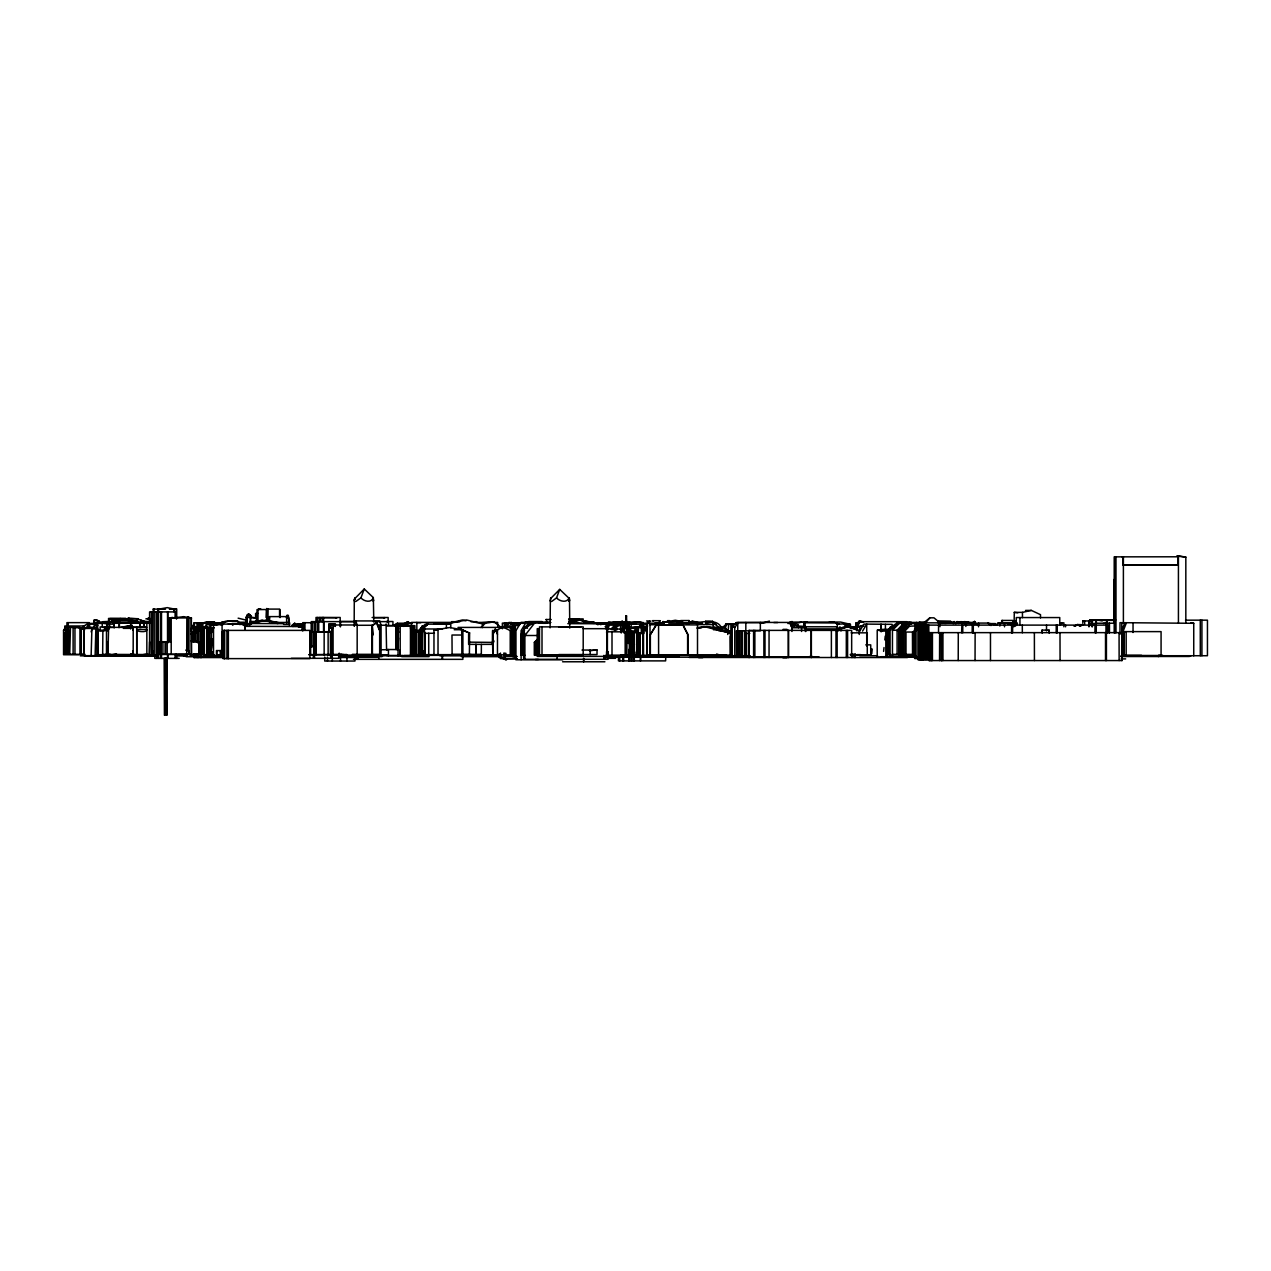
<?xml version="1.0" encoding="UTF-8"?>
<svg xmlns="http://www.w3.org/2000/svg" width="1271" height="1271" viewBox="0 0 1271 1271"><rect width="100%" height="100%" fill="white"/><g stroke="black" fill="none" stroke-linecap="round" stroke-linejoin="round"><path stroke-width="1.5" d="M136.76 629.939C136.537 631.798 148.04 632.783 146.721 629.479L136.728 629.479L136.728 654.47L136.728 627.302M166.469 715.287L166.533 658.203M193.51 642.077L193.51 633.037M398.427 632.259L398.427 625.316C420.224 627.922 402.669 622.663 396.314 625.65L396.314 649.529L397.14 635.993M518.457 625.507L515.343 625.554L515.343 656.535L512.69 656.535L512.69 626.508L514.374 628.446L514.374 656.535L514.374 625.554M201.454 637.772L201.374 657.568L201.374 626.714L207.316 626.524M469.396 654.851L469.603 632.91L458.847 628.51L460.054 628.478M885.855 657.107L885.855 630.368M149.009 617.674L147.547 618.675L150.439 618.612M66.585 654.247L66.918 630.051L68.65 630.051L68.586 654.247L68.586 628.033L70.477 627.191L69.73 654.247M514.151 656.535L514.342 628.351L512.69 626.508M604.869 623.171L610.445 623.076M211.494 647.654L211.574 638.535M905.556 629.908L905.603 623.457M244.556 625.268L245.001 630.257L245.081 624.093M169.98 628.525L169.663 617.881M628.351 643.523L628.255 632.37M511.117 642.602L511.593 627.413L457.989 627.413M496.834 630.559L492.624 630.543L492.338 644.365M702.418 623.298L692.743 621.249L688.866 622.488L689.025 620.55L680.732 620.55L680.811 623.584L681.208 622.409C691.551 626.778 717.972 613.893 722.039 629.542M250.482 623.997L250.578 621.503L257.902 621.503M1041.982 632.577L1042.077 630.114L1049.068 630.114L1049.211 633.022M1048.972 632.577L1049.068 630.114M357.58 655.566L357.421 659.347L357.421 655.566M606.648 633.006L606.807 629.113M794.359 626.555L794.534 622.965L789.323 622.965M1082.781 623.283L1082.892 620.947L1092.409 620.931L1092.409 626.746M208.174 627.302L208.825 628.891L210.287 628.891L209.731 627.302L208.174 627.302L207.936 655.614M250.101 622.838L250.451 616.975L256.44 618.071L246.002 617.245L246.002 625.014M398.49 637.931L397.791 649.529L397.791 625.999L400.19 625.475L398.061 625.999L398.061 655.804M890.796 654.581L888.508 654.581L888.508 630.384L890.177 627.159L891.384 627.159M550.105 627.842L550.359 598.848L559.701 589.394L569.503 598.705L569.758 628.096M109.131 623.394L88.319 623.394L83.108 626.476L83.092 628.732M797.807 626.968L798.013 624.935L790.959 624.935L791.944 627.747L805.83 627.747L805.83 631.48M624.156 631.862L626.46 615.672L627.207 632.021M625.173 628.176L626.46 615.672M677.665 621.36L677.824 623.235L681.606 623.441L681.447 621.36L677.522 621.344L677.348 623.235M191.428 640.759L197.355 640.759L196.91 642.157M883.599 651.388L884.012 647.559M884.823 639.917L885.236 636.088M424.387 629.78L423.005 626.841L422.29 654.962M681.415 621.36L681.081 623.235M712.57 621.297L712.475 622.139L705.58 622.123L705.675 621.297L712.57 621.297L712.761 623.505M269.341 620.947L269.484 616.61L286.626 616.61L286.626 623.394M199.928 630.718L199.785 626.063L199.928 630.718L198.641 630.718L197.164 627.795L196.099 632.926M1124.263 650.005L1123.437 655.836L1123.437 630.448L1126.456 622.695M107.59 627.381L107.145 630.495L107.145 627.381L140.096 627.302L140.112 623.14M1010.81 624.76L1010.969 623.727L1010.969 624.744L1013.861 623.997L1010.969 624.744M420.065 651.197L419.43 654.962L419.43 631.242L422.194 626.079L421.035 631.242L421.035 654.962M354.164 625.825L354.291 599.149L364.269 588.966L373.356 597.656L373.785 621.757M423.164 629.224L423.434 627.604L428.009 624.156L449.553 624.156M605.87 623.775L567.819 623.648M569.758 600.134L569.424 600.961A6.514 2.097 46.5 0 1 568.566 601.119M199.928 627.143L200.611 623.6M471.048 621.821L476.673 621.662M373.785 600.119L373.404 600.976A6.117 2.145 48.9 0 1 373.007 601.151M839.48 628.843L839.972 626.81L840.449 630.75M211.463 633.053L211.621 629.606M522.635 634.594L523.668 630.654L524.462 633.276M211.002 654.708L208.142 654.708L208.142 643.587L209.302 639.234L210.43 639.234L211.002 653.151M523.318 631.115L524.43 626.984M722.325 627.493L706.803 627.032M889.207 649.481L887.126 657.107L887.126 630.178L877.212 630.178L877.212 657.107L916.629 657.107M615.593 628.192L616.387 625.364L614.529 625.364L613.607 628.192M521.015 636.183L521.46 634.594L521.46 655.232M522.111 636.183L522.556 634.61L522.556 655.232M91.131 631.894L92.005 628.827M619.056 625.713L617.325 625.713L618.341 622.123L608.221 622.266L616.181 623.314L609.699 623.044M410.454 628.176L411.105 625.904L395.329 625.904M733.875 624.236L728.839 623.775L727.743 634.467M95.849 629.113L95.134 655.518M629.209 626.682C631.909 646.256 630.194 614.322 627.938 632.72M84.108 631.02L85.046 628.017L91.925 628.001L91.131 655.677M615.148 630.607L616.228 627.111L614.751 629.653L612.606 629.669L612.86 627.111L611.272 629.669M629.844 626.682L630.591 632.72M286.388 617.627L287.119 615.355L288.326 615.355L289.613 624.411M627.938 630.797L627.938 632.164M354.291 625.523L355.88 620.931L379.775 620.931L381.078 625.253L381.078 655.105M697.096 628.239L707.01 626.555L731.032 633.403L731.175 655.169L646.653 655.169L647.32 622.997L649.624 623.012L650.005 624.712L650.005 655.169M550.105 600.389L550.422 601.294A6.196 2.065 -48.9 0 0 551.932 601.294L556.539 597.894L559.701 589.394M354.164 599.912L354.561 601.326A6.244 2.177 -48 0 0 356.071 601.326L360.932 597.863L364.269 588.966M689.168 623.489L689.359 622.504M901.091 655.121L901.091 630.066L901.854 628.382L903.331 628.382L902.696 655.121M939.253 623.41L965.547 622.774L938.03 622.774M422.194 654.772L422.194 632.307L423.497 628.97L442.53 628.97M1124.851 622.695L1121.8 630.527L1122.277 634.42M421.432 633.165L422.194 632.307M422.703 627.62L421.273 631.242L421.273 654.962M422.194 626.079L420.129 631.242L420.129 654.962M695.698 623.441L695.888 622.583L692.25 621.249L688.866 622.488M373.309 597.529C371.529 603.28 363.983 601.469 360.932 597.863M977.494 624.871L978.241 623.076L988.012 623.076L995.431 624.855M494.038 641.013L492.624 644.365L492.798 654.851M221.774 624.395L223.362 624.395L211.621 624.649L208.825 631.576M211.844 627.858L209.477 633.053L211.113 633.053M269.341 617.627L266.402 617.627L266.783 608.459L267.212 621.36M395.774 625.65L395.71 624.554L396.155 625.713M492.624 634.34L495.293 629.209L497.469 634.34M495.293 629.209L493.1 634.34L493.1 654.851M614.481 622.933L614.481 625.459L616.228 625.459L617.611 622.123M283.576 624.442L289.105 624.458M385.542 625.3L386.082 624.077L386.575 649.735M150.153 620.741L149.263 621.583A6.768 1.064 -2.3 0 0 147.881 621.805M956.729 622.615L956.364 623.426L957.698 622.615L956.729 622.615L957.206 621.535L958.08 623.426M953.186 623.696L954.156 621.535L955.109 623.664M626.269 632.132L629.018 626.11M642.792 627.493L642.792 655.359L642.824 632.593L644.715 628.43L647.018 632.926M201.374 629.844L202.645 627.143L201.962 623.6L201.374 627.143L206.617 627.096M513.103 627.032L511.419 622.52L509.004 622.52L507.002 626.778L507.002 623.124M509.401 626.778L511.419 622.52M662.858 623.235L663.097 621.471L664.098 623.711M633.022 622.838L620.407 622.647L622.091 621.312L622.488 622.186L630.241 622.329M569.154 597.751C567.041 603.28 559.685 601.405 556.539 597.894M403.352 624.458L403.781 623.6L403.781 626.444M92.862 629.113L93.577 627.667L97.184 627.683L96.469 629.113L97.899 629.113M211.844 628.891L211.113 630.368L209.477 630.289M211.065 631.576L213.099 627.556L214.291 627.89M68.586 632.402L68.65 630.051M209.095 631.608L209.254 640.362M860.006 621.678L856.813 627.747L855.828 623.124L860.006 621.678L907.049 621.678M212.479 631.544L213.099 627.556L211.383 630.289M1089.755 619.93L1089.454 625.952L1089.755 619.93L1115.668 619.962L1089.533 620.312L1114.683 620.359M1178.09 564.769L1123.024 564.769L1178.09 564.769L1178.09 556.793L1114.206 556.857L1114.206 632.815M190.793 629.24L193.796 624.156M527.084 626.762L528.529 626.063M190.92 630.877L193.923 625.825M859.736 631.131L863.946 624.077L892.163 624.347L892.163 628.096M862.532 631.131L866.727 624.109L866.727 645.922M608.078 655.502L608.078 659.299L523.604 659.299L523.604 628.303L535.043 622.504L550.502 622.504L525.94 622.536L521.11 630.591L521.11 659.776M525.94 622.536L520.824 622.536L515.867 630.781L515.867 659.776L562.783 659.776M65.059 654.247L65.059 633.419L68.841 627.191L64.583 633.244L64.583 654.247L85.03 654.358M888.508 630.384L890.224 627.572M924.271 623.457L901.79 623.457L901.79 625.999L899.026 630.559L899.026 655.121L913.071 655.121M905.985 624.776L902.887 624.776L901.79 625.999M507.002 626.778L509.004 622.52M527.084 627.524L529.626 623.362L525.543 627L529.419 622.536L550.788 622.568M650.355 655.169L650.355 634.61L656.424 624.919M79.04 654.74L63.55 654.74L63.55 630.416L65.457 627.35L68.936 627.334M859.927 620.931L854.859 627.366L855.828 627.381L855.828 623.124L858.529 623.124L859.927 620.931L863.629 622.027M973.157 623.759L974.65 621.455L976.398 623.759L973.157 623.759L973.157 622.44L949.628 622.393M1013.178 626.667L1013.178 622.091L1015.656 622.091L1014.798 620.979L1014.067 622.091L1015.64 622.059L1015.656 623.886L1014.766 623.886M395.837 625.157L395.09 626.269L395.837 625.157L400.937 625.141M190.888 634.038L192.827 631.242M191.508 634.086L193.812 633.053M120.395 619.946L117.011 620.2L116.074 621.519L116.074 620.184C119.569 616.657 159.717 625.411 120.141 619.184M526.099 627L529.419 622.536M972.585 623.759L974.65 621.455M1013.178 622.091L1014.798 620.979M535.043 622.504L524.891 635.5L524.891 659.299M917.964 626.126L912.451 632.99L912.546 655.502L915.168 655.502M913.007 655.502L913.277 632.084M914.548 632.275L913.007 633.085M913.897 655.502L913.801 633.212L918.345 627.667M148.882 622.091L150.01 622.059M619.914 624.681L622.488 621.487L619.056 623.934L622.488 621.487M643.809 625.586L641.299 627.509L641.299 633.673M736.084 622.647L732.223 627.286L734.765 627.286L738.626 622.647L736.084 622.647L765.396 622.568M632.354 640.965L632.068 633.101L636.819 627.397M636.199 631.687L638.598 628.827M109.56 622.949L112.738 619.199L108.575 618.548L108.575 624.252M925.59 659.728L925.574 622.838L929.864 617.817L933.947 617.817L939.952 622.822L939.984 626.714M636.707 655.296L636.707 633.673L638.36 633.673L638.36 627.509L639.52 626.142L642.665 625.856M905.047 623.823L903.109 623.823L897.104 630.607L899.026 630.607L905.047 623.823L908.002 623.823M723.93 627L725.979 623.918L737.244 623.902M642.236 623.632L634.34 632.322L634.34 655.328L726.742 655.359M636.993 655.328L636.993 632.243L638.36 630.75M247.082 625.157L247.082 615.498L248.417 614.036L250.641 615.498L250.641 623.219M725.598 630.146L725.598 626.222L727.806 623.918L725.979 623.918M1015.227 626.222L1017.547 623.791M907.669 626.238L902.855 631.226L904.777 631.099L909.464 626.238L907.669 626.238L921.475 625.761M394.757 625.936L397.394 623.219L412.328 623.219M295.063 626.381L297.462 623.966L303.229 623.966M905.095 622.234L900.519 622.234L892.449 630.305L897.104 630.209L905.095 622.997M538.396 638.36L534.424 642.252L534.424 655.296L580.18 655.296M194.701 634.308L194.511 630.432L197.402 629.145L197.355 632.926L197.402 627.223L198.673 626.73L195.782 627.207L195.782 629.177M194.511 630.432L197.402 629.145M427.183 624.252L425.229 624.252L416.84 631.973L418.937 631.846L421.718 629.145M423.052 627.826L427.628 623.886L418.937 631.894L418.937 654.962M636.707 633.673L643.777 632.926L639.504 633.673L639.504 655.296M480.946 627.509L485.887 622.711L494.324 622.059L501.394 627.636M637.279 633.673L640.107 633.006L638.932 633.673L638.932 655.296M638.121 633.022L637.279 655.296M916.041 658.505L916.041 630.527L924.176 622.679L914.627 629.034L914.627 658.505L918.377 658.505M613.543 627.54L612.114 628.303L612.972 627.54M292.568 626.428L295.841 623.854L293.029 626.492L245.081 626.349M292.219 625.65L294.793 623.251L295.825 624.633L303.245 624.681M535.075 655.296L535.075 642.157L538.157 639.551M534.424 642.252L535.282 641.966M301.036 627.302L303.404 625.11M298.606 626.825L303.785 623.314L299.638 627.127M418.937 631.846L421.718 629.272M423.084 628.017L425.817 625.507M677.824 623.219L686.912 622.711M246.828 625.014L246.828 615.498L248.417 614.036M295.666 626.396L298.542 623.759L300.623 623.759L297.716 626.428M923.62 626.794L923.62 622.917L929.864 617.817M294.713 626.349L297.462 623.966M423.434 627.604L428.009 624.156M640.107 633.006L639.313 655.296M216.833 624.744L213.623 623.457L211.621 624.982M212.368 624.601L213.623 623.457M925.383 622.806L923.62 622.917M291.599 625.618L294.65 623.219L295.301 623.791M376.82 622.425L372.053 625.697L376.82 622.425L380.013 631.194L380.013 655.105M1008.014 624.204L1009.301 623.267L1017.054 623.267M1060.411 624.204L1061.682 623.267L1061.682 624.204M916.248 656.186L889.859 656.186L889.859 627.953L898.756 621.805L900.615 622.186L900.519 623.314L908.924 622.901M889.859 627.953L892.449 628.001L901.409 621.805L909.623 623.505M237.169 621.011L240.06 623.41L237.169 621.011L226.143 621.122L218.993 623.203L218.993 624.744M522.031 623.171L510.99 623.235L525.273 623.314M217.945 624.633L216.753 624.665M156.555 655.518L84.108 655.677L84.108 628.875L88.779 625.872M94.626 627.334L87.588 627.334L85.84 628.446L92.862 628.446L94.626 627.334L94.626 624.045M622.838 622.012L618.135 622.568L625.713 622.266M1075.155 626.142L1077.792 624.569L1080.906 626.142M915.613 626.063L919.791 623.648L919.87 622.329M600.69 624.728L604.726 622.647M394.201 624.998L397.394 623.219M402.796 624.887L408.15 622.027L411.041 623.457M880.168 631.274L886.745 630.893M880.962 631.274L882.01 630.702L881.232 629.399L890.685 629.288M538.634 621.932L538.825 621.837A6.816 0.842 8.3 0 1 538.38 622.17M997.211 624.395L996.194 624.411M999.054 623.6L1002.374 622.25L1001.373 622.758M1073.979 626.158L1077.792 624.569M619.056 623.934L621.614 622.647L621.614 621.487M408.15 622.027L401.032 624.887M1179.313 555.713L1176.819 556.078L1185.827 557.111L1185.827 622.504M247.464 616.562L246.002 617.245L246.828 617.245L247.098 625.014M112.897 622.234L113.945 621.741L110.609 621.757M335.306 626.46L335.369 623.759L328.967 623.759L328.967 631.894L329.443 623.759M125.019 619.644L128.514 618.135L137.824 618.866M125.607 619.501L129.102 618.151M328.967 631.894L329.92 631.496M140.112 627.556L145.545 626.873M805.306 628.875L837.081 628.907L836.604 626.81L798.792 626.778L799.666 626.857M174.874 617.595L172.92 618.183L174.874 617.881M712.761 622.107L705.898 623.441L705.675 621.297M789.847 624.013L789.847 622.377L791.897 621.598L793.93 623.505M792.5 621.598L789.847 622.377M839.48 628.494L848.202 625.443L856.972 628.732M849.012 626.571L839.48 629.002L849.012 626.571L859.244 630.75L859.244 634.483M120.348 619.184L113.103 621.535M116.074 620.502L120.856 620.232M625.427 622.282L619.628 622.186M650.816 621.154L647.559 622.139L648.925 622.139M652.817 620.963L653.787 620.661M188.982 654.311L188.998 617.325L186.837 617.658L186.71 654.311M761.17 623.362L769.432 621.09M186.837 617.658L188.966 617.325M93.8 620.455L96.04 619.883L99.329 621.154L95.897 619.883L93.8 620.455L93.8 624.204M856.94 630.956L856.94 627.032L863.104 625.38M856.94 627.032L863.946 625.952M446.407 627.81L446.407 623.95L462.39 619.962L465.917 620.836M446.407 623.95L466.521 619.962L482.345 623.839L482.345 627.636M208.889 621.884L201.168 623.251L210.779 622.25L197.656 623.87L197.656 629.097M614.211 622.552L610.445 623.235M220.677 624.474C218.644 622.981 206.76 624.49 214.291 624.633A3.162 1.144 5.4 0 0 214.974 624.712M787.941 623.553L794.518 622.091L840.608 622.059L850.41 624.347L850.41 628.128M793.565 623.918L801.763 622.091M112.738 654.676L116.503 653.85M433.967 654.867L433.967 630.13L449.696 627.54L461.723 629.669L461.866 654.867M1014.067 626.667L1014.29 612.368L1022.456 612.368L1031.353 610.414L1040.504 614.671L1040.504 617.944M615.593 622.933L618.135 622.568M147.055 622.234L150.375 621.551M147.611 622.25L151.185 621.503M184.009 616.657L172.522 617.992L171.935 617.404L176.224 618.199L175.859 611.907L149.581 611.907L149.581 655.216M620.836 624.887L616.705 624.935L616.705 630.162M954.585 622.361L945.719 622.965M616.705 624.935L619.914 624.283M157.731 611.875L157.731 609.349L167.248 607.633L174.111 609.016L174.111 611.907L174.159 608.888M208.635 622.806C183.421 625.38 226.143 620.582 211.447 622.361M143.162 654.676L146.959 653.93M141.796 626.873L140.112 627.191L141.335 626.619M120.904 627.35L132.136 625.173M213.512 655.645L213.512 624.093L249.815 624.093L249.815 622.599L261.699 620.296L272.089 622.123M249.815 622.599L262.97 620.296M242.221 624.808L265.448 620.296L279.938 623.203L277.571 623.219M243.524 624.824L266.783 620.296L283.592 623.648L252.738 623.505L245.494 624.919M569.392 618.913L569.392 621.678L578.861 619.867L597.91 623.394L597.91 624.538L597.306 623.394L578.448 619.914L578.448 618.913M568.868 621.805L578.655 620.375L578.655 618.913M569.392 621.678L576.399 620.343M597.306 624.538L599.483 624.315M598.18 622.997L596.703 623.235L613.782 623.044L613.845 626.524M959.208 622.615L964.784 621.598L974.253 623.426L950.184 622.52M410.454 655.804L410.454 625.999L404.257 624.569L398.427 625.316C399.952 623.283 410.644 626.206 407.562 625.92M104.778 626.921L104.778 630.495C87.731 628.589 107.733 634.579 104.317 627.667L109.751 626.698M641.013 626.444L628.573 628.335L629.209 624.268L635.77 624.093M657.695 623.426L675.282 620.248L682.702 621.614M923.683 623.632L914.183 623.823M109.64 627.016L104.317 627.667M957.063 622.345L961.305 621.598M197.656 623.87L212.956 622.409M504.317 623.124L504.317 626.682L507.161 626.174M520.093 624.299L512.912 625.57L515.343 625.554M622.266 621.726L617.086 622.631L624.252 621.726M713.46 629.765L719.974 629.59M220.519 624.744L222.6 624.633M629.209 624.268L643.047 624.109M122.699 627.159L131.882 625.777M589.426 621.9L594.113 622.027L592.493 621.853A6.848 1.112 2.4 0 1 591.253 621.964A6.736 1.001 2.1 0 1 589.855 622.027L586.551 621.98A6.705 1.176 1.2 0 1 584.009 622.139M267.212 609.508L257.028 609.619L256.964 615.434M529.594 621.98A6.752 0.858 -6.5 0 0 531.04 621.853L532.565 621.837M890.336 628.811L889.493 629.145L890.32 629.59M955.57 623.426L959.414 622.997M202.629 623.505L208.444 622.854M199.15 623.711L207.951 622.742M606.839 623.171L608.285 623.267M530.96 621.821L525.304 621.884A6.752 0.858 -6.5 0 0 525.717 621.932A6.657 0.89 -6.6 0 0 528.005 622.123L529.419 622.059M530.96 621.932L532.025 621.821A6.736 0.858 7.4 0 0 538.475 622.059M510.99 623.235L522.556 623.124M469.603 632.91L468.618 632.99L468.618 644.365L492.798 644.365L492.624 630.543M209.35 621.678L198.673 623.648L208.11 622.822M82.599 628.843L83.934 629.288L83.934 654.247M1103.164 623.457L1106.58 623.235M900.519 623.314L910.052 622.822M938.57 622.901L939.984 622.838L925.574 622.838M388.148 621.535L386.892 621.598L388.148 621.63L388.148 617.499L372.117 617.499M398.427 625.316L406.815 625.888M632.068 633.053L634.992 633.101M836.588 624.252L839.353 624.125M843.976 623.87L847.964 623.759L849.536 626.81M650.355 634.61L656.09 624.919L683.02 624.887L687.881 634.293L687.881 655.169M836.858 624.172L847.964 623.759M786.987 629.367L783.063 629.367M538.634 623.012L546.006 622.774M623.314 623.441L631.226 623.203M636.993 632.243L634.34 632.322M731.032 633.403L704.07 626.555L697.302 627.763L701.322 627.683M197.355 627.223L195.782 627.207M731.19 631.036L727.679 631.131L731.19 632.18M727.409 631.592L730.873 631.496M157.731 609.349L165.516 609.19M169.408 609.095L174.111 609.016M118.791 619.613L131.151 620.502M638.296 628.176L630.591 628.335L630.591 657.171L630.273 653.421M433.967 630.13L437.351 630.066M454.208 629.733L461.723 629.669M581.085 626.762L558.779 626.825M639.011 622.027L622.075 622.838M641.061 622.027L622.075 623.346L633.594 623.346M538.316 629.177L539.492 629.161M796.758 627.111L802.954 627.032M298.161 626.587L302.021 626.587L302.021 630.464M104.524 622.885L105.128 623.743M237.725 621.011L228.462 621.122L222.457 623.203L222.457 624.744M114.263 627.334L109.687 627.381L107.844 630.066L108.607 627.524L107.956 654.47L107.892 641.569M1191.054 622.679L1193.739 623.298L1193.739 655.836M70.89 627.334L76.61 627.302L74.147 627.302M950.184 622.822L972.585 623.346L972.585 622.44M323.914 621.646L323.914 631.814L328.967 631.671M373.928 617.77L385.018 617.706L383.763 617.706M613.972 622.44L614.799 622.44L612.654 622.361M593.144 623.298L601.739 623.012M324.105 621.63L320.403 621.646L320.403 617.674L319.148 617.674L319.148 621.646L317.273 621.535L317.273 617.468M773.832 622.552L777.693 622.536M377.503 625.268L386.575 625.221M798.013 624.935L798.442 626.063L805.337 626.412L805.83 627.747M189.236 654.311L189.236 650.736L187.679 650.577L187.79 617.658M1121.975 556.857L1123.024 556.809L1123.024 564.769M221.71 622.218L222.949 622.202M433.983 623.648L449.314 623.616M689.359 622.997L695.888 622.981M372.053 625.268L373.229 634.865M524.637 629.955L522.635 633.768L522.635 655.232M890.796 629.86L889.859 630.082M209.508 631.687L207.936 631.687L209.032 648.242M424.371 654.772L424.911 632.497L424.911 654.772M1114.016 579.497L1113.968 621.138M172.125 608.888L169.79 609.19M173.269 608.888L176.669 608.888L176.637 618.786M267.943 609.095L279.556 609.095L279.556 617.039M266.402 609.635L266.402 617.627M279.906 609.524L280.017 617.627M1025.538 610.414L1031.353 610.414M257.981 613.432L255.582 613.432L255.582 618.056M246.828 615.498L250.641 615.498L247.082 615.498M286.626 617.627L288.628 617.627L288.628 622.79M335.782 617.77L337.037 617.77L319.148 617.674M168.185 641.76L168.185 618.008L191.317 617.881L191.301 654.311M130.579 618.675L137.506 618.675L137.506 622.552M145.879 618.834L151.011 618.834M568.947 618.913L583.198 618.913L582.912 620.693M168.185 618.008L170.203 619.056L170.203 641.76M545.783 619.517L551.185 619.517M568.614 619.517L577.463 619.517M116.074 620.184L112.738 620.184L120.38 618.58L124.113 619.454M127.831 620.343L131.151 620.343M1185.509 620.169L1207.45 620.169L1207.45 655.725L1121.435 655.725M658.728 620.709L660.364 620.963M667.434 620.661L669.579 620.661M646.605 620.963L649.719 620.963M937.601 621.201L950.994 621.455L937.887 621.455M108.114 621.471L102.872 621.71M339.691 621.487L355.991 621.535M386.606 621.503L392.946 621.535L392.946 624.855M528.545 621.551L542.097 621.551M354.959 621.614L311.204 621.646L311.157 647.193M373.372 621.63L388.513 621.63L388.513 625.062M451.539 621.662L459.784 621.741M141.987 622.059L147.722 622.059M494.324 622.059L482.345 622.711L485.887 622.711M583.977 621.694L593.382 621.853M662.858 621.964L680.525 621.471L681.288 623.711M804.066 622.091L805.528 622.091M806.465 622.091L807.307 622.091M829.312 622.075L830.996 622.059M832.569 622.059L833.998 622.059M900.519 621.837L901.52 621.837M908.876 623.489L908.749 622.043L911.545 622.393M108.972 622.266L95.738 622.266L95.738 625.364M109.56 622.234L150.804 622.266M238.884 622.218L246.765 622.218M919.473 622.329L925.431 622.329M968.47 622.345L968.979 623.426M150.741 622.472L96.914 622.472L96.914 654.676L149.517 654.676M274.758 622.456L289.438 622.456L289.438 625.173M452.19 622.393L411.55 622.393L411.55 628.096M475.592 622.393L490.304 622.393M493.116 622.393L497.692 622.393L497.692 626.19M643.269 622.504L624.188 622.504L624.188 633.26M913.404 622.997L901.218 623.314L901.218 622.393L925.558 622.456M89.32 622.631L66.934 622.631L66.934 626.603M144.529 622.663L150.264 622.663M223.124 622.806L193.78 622.806L193.78 642.125M238.614 622.806L245.382 622.806M312.888 622.774L302.784 622.663L302.784 630.972M417.921 622.726L420.765 622.726M615.593 622.663L618.135 622.186M678.285 622.79L679.365 622.79M1014.29 622.758L997.894 622.758L997.211 624.538M1059.966 622.854L1063.906 622.854L1063.859 626.825M109.211 623.14L106.192 622.472M113.612 623.076L143.051 623.171M526.051 623.092L502.347 623.124L502.347 628.795M541.541 622.981L546.737 623.092M592.636 623.076L616.228 622.933M803.749 626.524L803.749 622.774L837.335 622.981L837.335 626.698M1017.038 622.949L1004.471 622.949L1004.519 626.841M139.222 623.171L143.687 623.171L143.687 627.08M144.147 623.267L150.931 623.267M218.231 623.171L223.124 623.171M436.986 623.251L438.654 623.251M542.781 623.298L546.212 623.298L544.957 622.981M664.098 623.235L641.998 623.235L641.998 627.509M668.721 623.203L681.606 623.235M1096.317 623.235L1115.08 623.219M228.335 623.775L231.672 623.775L232.879 625.348M231.942 623.505L247.162 623.505L250.117 624.919M404.829 623.6L412.042 623.584M530.15 623.489L531.167 623.489L528.625 623.362M623.553 623.505L620.693 623.505L620.82 629.431M641.998 623.521L640.679 623.521L640.679 627.509L639.52 626.142M964.451 623.457L971.95 623.457M976.144 623.584L979.258 623.584M988.266 623.584L995.431 623.584M909.686 623.823L911.609 623.823L903.109 623.823M1090.963 623.902L1096.523 623.235M95.818 624.061L87.588 624.061L87.588 627.334M643.539 623.966L647.432 623.966L647.432 626.81L644.969 626.81L644.969 630.607M793.374 624.013L794.979 624.013L794.534 622.965M714.953 624.347L716.081 624.347M729.729 624.236L737.18 624.236M211.621 624.649L213.194 624.649M213.735 624.585L215.991 624.585M697.557 624.554L712.967 624.554L713.778 627.493M210.986 624.744L205.966 624.744L205.966 628.319M1077.093 624.585L1082.924 624.712M615.275 625.157L607.649 625.157L607.22 627.715M97.803 625.364L94.308 625.364L94.308 629.113L93.577 627.667M844.865 625.443L848.202 625.443M396.075 645.859L396.139 649.529L396.139 625.586L386.495 625.586L386.082 624.554M84.537 625.983L64.805 625.983L64.805 629.765M791.15 625.872L796.361 625.872M723.93 626.222L725.598 626.222M201.374 626.714L206.998 626.825M504.317 626.682L505.763 626.682L505.763 623.124M605.091 626.682L608.841 626.682M140.096 626.873L146.07 627.302M503.713 627.032L514.548 627.032M720.514 627L724.994 627M799.268 626.968L803.034 626.968M849.711 626.953L855.319 626.953M65.457 627.35L67.919 627.35L65.997 630.4L63.55 630.4M130.595 627.302L146.721 627.302M641.426 627.143L629.955 627.143L629.955 657.171M638.36 627.509L643.619 627.509L643.619 633.673M499.249 627.747L503.141 627.747M96.469 629.113L97.517 628.335M123.271 628.351L130.675 628.351L130.643 627.54M199.42 628.78L200.691 628.78L199.213 629.638L198.355 627.795M204.281 628.319L209.508 628.319M329.443 628.224L333.081 628.224M512.149 628.414L510.195 628.414L513.42 628.478M583.103 628.684L606.807 628.684L606.807 656.392M721.086 628.986L722.548 628.986M413.726 630.098L416.84 630.098M809.15 630.209L812.709 630.209M107.956 630.495L102.887 630.495L102.649 654.676M223.045 630.4L309.87 630.4L309.87 658.616L223.045 658.616L222.949 632.307M877.753 630.178L889.7 630.368M718.623 630.718L728.076 630.718L728.076 633.403M631.147 656.662L631.147 630.861L632.942 632.116L632.942 656.662L632.72 650.784M901.616 631.083L899.344 631.083L900.313 655.121L900.313 628.954L899.344 630.559L899.344 655.121M331.763 631.56L328.125 631.56L328.125 655.089M329.697 631.719L310.553 631.782L310.664 654.803M607.395 631.798L626.905 631.862L626.905 654.946M309.822 631.909L313.063 631.909M396.314 632.132L398.856 632.132M632.942 632.116L631.147 630.861M915.168 632.037L906.001 632.037L906.001 654.819L913.293 654.819M929.022 632.64L1122.214 632.64L1122.214 660.555L929.022 660.555L928.799 625.11M411.772 632.704L413.091 632.704L413.091 655.804L385.335 655.804M851.109 632.831L867.267 632.831L867.267 654.915M68.729 633.419L68.825 642.888M424.482 632.497L424.816 633.339L434.412 633.244M745.346 633.403L749.779 633.403M193.081 633.705L195.051 633.625L195.051 641.204M538.237 634.69L538.237 654.644M461.866 635.023L451.983 635.023L452.111 654.867M538.141 635.5L524.891 635.5L523.604 628.303M731.175 636.533L730.364 636.533L730.428 655.169L730.364 633.403M191.492 640.918L197.418 640.918L197.418 641.744M149.581 641.776L149.231 655.216L156.095 655.216M158.653 641.823L171.204 641.76M191.492 641.744L199.245 641.744L199.182 654.422L158.653 654.422M208.142 643.587L209.27 643.587M636.549 644.333L638.884 644.333M865.789 644.858L870.73 644.858L870.73 654.819L850.299 654.787M309.902 646.065L313.746 646.065M637.565 647.543L639.313 647.543M386.575 649.529L398.061 649.529M381.046 649.735L388.433 649.735M582.007 650.053L590.189 650.053L590.189 654.549M153.378 651.133L152.536 651.133L152.536 655.343M422.322 651.07L424.371 651.07M511.419 654.851L511.419 651.562L512.42 651.562L512.42 654.851L412.042 654.756M637.883 652.087L636.12 652.087L636.12 655.137L639.313 655.153M83.012 654.088L84.426 654.088M186.519 654.041L190.475 654.041M105.922 654.311L110.18 654.311M340.088 654.374L341.835 654.374M352.401 654.327L379.425 654.327M452.079 654.358L481.645 654.358M850.41 654.279L851.888 654.279M892.449 654.343L914.135 654.39M102.887 654.47L149.676 654.613M205.966 654.629L202.089 654.629L202.089 626.825M309.425 654.66L346.856 654.501M412.042 654.66L471.557 654.644M558.779 654.549L597.02 654.549L597.02 649.942L589.553 650.593L597.02 649.942M856.94 654.629L860.674 654.629M178.147 654.66L187.171 654.66M211.383 654.787L214.291 654.787M308.726 654.724L343.567 654.549M382.333 654.724L386.67 654.883M522.635 654.787L523.604 654.787M569.583 654.74L574.524 654.74M579.131 654.772L581.673 654.772M208.825 654.946L214.291 654.946M327.854 655.089L388.433 655.105M501.394 654.962L416.84 654.962L416.84 622.393M539.492 655.058L583.198 655.058L583.198 626.873L539.492 626.873L539.492 656.392M620.582 655.089L628.16 655.089L606.06 655.201M850.664 655.042L859.244 655.042M106.796 655.264L115.359 655.264M178.401 655.375L186.678 655.375M403.781 655.423L496.024 655.248M524.859 655.232L520.745 655.232L520.745 636.183L522.302 630.654L522.985 633.276M1121.435 655.375L1141.58 655.375M1158.659 655.216L1162.536 655.216M183.405 655.677L187.012 655.677M223.076 655.645L204.281 655.614L204.281 626.714M386.559 655.455L402.7 655.455M720.514 655.693L749.906 655.709M1124.136 655.518L1161.074 655.518L1161.074 631.623L1124.136 631.623L1124.136 655.836M80.264 655.836L156.19 655.836M177.702 655.836L186.678 655.836M344.219 655.915L384.239 655.915M439.861 655.757L481.773 655.757M505.953 655.741L513.23 655.741M551.948 655.979L569.837 655.979M749.779 655.868L745.346 655.868L745.299 630.829M859.736 655.725L877.546 655.725M111.197 656.201L155.983 656.201M189.935 655.979L194.002 655.979M489.113 656.201L498.661 656.201M510.831 656.043L513.373 656.043M665.734 656.17L673.757 656.17M1121.07 656.233L1190.832 655.995M504.921 656.487L517.281 656.487M621.249 656.392L537.236 656.392L537.236 628.684L538.316 628.684L538.316 656.392M725.28 656.424L750.112 656.424M1158.119 656.471L1189.481 656.471M186.106 656.742L223.013 656.742M339.182 656.757L382.031 656.646M401.636 656.63L429.09 656.63M461.357 656.662L502.077 656.662M622.885 656.519L679.016 656.519M697.731 656.742L699.4 656.742M701.862 656.583L706.056 656.583M809.15 656.551L812.709 656.551M881.168 656.71L915.613 656.71M1120.99 656.519L1158.771 656.519M338.483 656.996L364.65 656.9M698.303 656.964L704.404 656.932M706.469 656.837L819.08 656.948M907.748 656.916L916.709 656.916M354.736 657.059L377.169 657.059M606.14 657.155L746.951 657.202M223.585 657.568L193.78 657.568L193.78 653.707M339.484 657.504L358.819 657.504M502.045 657.552L499.169 657.552L499.169 653.755M689.247 657.457L907.51 657.552M698.605 657.631L702.752 657.631M782.904 657.758L786.987 657.758M501.028 657.981L502.14 657.981M291.281 658.33L338.785 658.33L338.785 654.422M514.676 658.267L515.788 658.267M607.331 658.33L615.609 658.33M179.179 658.378L154.808 658.378L154.808 611.828M516.741 658.616L500.472 658.616L500.472 653.056M503.38 658.823L517.281 658.664M503.443 659.045L504.555 659.045M1121.197 658.902L1125.645 658.902M353.481 659.347L462.851 659.347L462.851 655.566M505.461 659.379L506.573 659.379M535.536 659.49L536.648 659.49M537.283 659.474L538.396 659.474M505.397 659.824L506.509 659.824M930.229 659.728L917.948 659.728L917.948 625.11L1107.629 625.11L1107.629 632.799M562.576 661.778L604.901 661.778M153.044 655.343L153.219 609.111L163.895 609.19M1012.574 623.982L1013.861 623.997M837.033 627.969L840.449 627.985M890.494 628.573L889.478 628.557L889.478 654.581M495.658 654.756L496.834 654.756M497.692 654.756L498.725 654.756M108.575 618.548L116.63 619.835M110.053 618.262L125.797 618.326M714.524 628.891L725.773 628.923L728.076 630.718M520.824 622.536L524.796 622.552M590.109 622.854L598.419 622.885M141.192 621.455L150.232 621.487M650.005 624.712L697.509 624.919L697.509 655.169M293.013 626.539L302.021 626.587M652.436 620.661L660.094 620.709M568.963 622.933L576.287 622.027L579.91 623.06L597.831 623.378M113.723 623.076L113.882 622.202L114.009 623.251L119.426 623.283L119.426 627.191M621.614 622.313L622.17 621.487M613.941 624.252L602.724 623.791M396.139 625.65L386.575 625.713M694.792 622.997L697.096 623.012L697.509 624.919M646.653 624.839L646.891 655.359M323.914 631.814L329.459 631.878M468.618 642.141L492.338 642.395M523.97 628.049L527.544 628.096M211.844 624.363L213.02 625.125A2.59 1.636 -11.3 0 0 214.291 625.237M137.554 618.866L145.053 621.916M1185.827 557.111L1177.566 555.713M593.144 623.108L601.739 623.251L600.532 623.012M850.41 624.347L845.771 624.252M191.301 618.04L191.571 654.311L160.321 654.311L160.321 641.76M323.549 621.646L322.294 621.614L322.294 617.468M408.277 625.904L395.17 625.825M596.592 622.774L618.389 623.267M623.124 622.838L634.07 623.108M1082.892 620.947L1084.544 620.995L1084.703 624.061M859.244 630.75L846.899 626.571M952.678 623.092L951.757 623.06L965.325 623.362M680.763 622.933L688.946 623.124M73.114 654.247L73.114 627.286L79.914 627.54M68.237 627.191L77.865 627.54L80.693 628.748M877.753 630.305L879.198 630.368M536.028 622.107L535.107 622.059M120.761 619.199L127.148 619.454M223.124 623.314L219.406 622.806M314.35 631.798L315.621 631.846M727.314 630.686L725.773 628.923M142.304 621.44L147.801 621.789M613.941 622.44L618.341 622.123M117.011 620.2L120.538 620.486M153.219 609.111L154.061 609.19M585.216 621.853L585.724 621.9A6.609 1.176 2.7 0 0 587.313 622.107M149.231 623.33L142.622 622.726L144.147 622.726L144.147 627.191M1007.585 623.41L1001.675 622.25M1014.258 612.368L1017.849 612.829M589.522 622.091L587.885 621.916A6.72 1.08 -3.3 0 0 589.267 621.821M712.761 624.569L713.778 624.712M130.643 653.93L134.535 654.517M835.905 622.774L837.335 622.981M578.448 619.914L583.198 620.725M185.741 650.132L189.236 650.736M696.143 622.377L701.258 623.298M626.317 622.981L628.923 623.457M1098.875 620.232L1102.259 620.852M183.517 616.657L191.571 618.056M901.218 622.393L904.412 622.393M968.979 623.108L970.631 623.426M274.329 622.822L277.952 623.553M335.369 625.983L330.396 624.982L330.396 623.759M655.058 622.965L657.743 623.505M903.76 622.838L906.906 623.489M902.887 624.776L906.175 625.459L902.14 626.015L902.14 623.457M209.779 621.726L211.24 622.043M612.543 623.267L611.097 623.171M238.138 618.167L247.321 620.407M720.562 656.36L723.819 657.202M175.287 617.992L176.224 618.262M858.942 620.931L862.453 621.964M716.606 654.009L720.164 655.169M143.734 626.873L145.545 627.556M141.081 620.169L145.053 621.757M83.934 629.288L79.946 627.556L79.946 654.247M215.768 623.473L217.548 624.268M511.117 654.851L511.117 631.004L502.601 626.937L496.421 630.607L497.469 630.035L497.469 654.851M1077.3 624.712L1080.286 626.222M511.117 631.004L510.227 630.543L510.227 654.851M459.689 628.319L467.124 632.211M406.513 622.027L409.183 623.457M685.816 622.711L687.166 623.441M1193.739 623.298L1120.005 622.663L1120.005 634.372M608.078 628.859L606.346 627.795L605.886 623.648M965.547 624.506L966.532 625.11M247.162 623.505L249.354 624.998M988.012 623.076L990.999 625.57M712.967 622.409L722.214 630.162M914.627 629.034L916.041 630.527M249.084 614.052L250.451 615.498M629.066 649.29L629.32 657.171L629.32 635.5L628.335 633.625L628.525 635.039M642.395 626.158L643.46 627.509M791.897 621.598L793.374 623.553M1014.036 620.979L1014.766 622.091M130.484 620.327L131.151 621.376M974.349 621.455L975.842 623.759M355.435 599.308L354.704 597.863M964.911 622.361L944.703 623.394M622.012 621.487L622.488 622.329M683.544 626.46L687.611 634.308L687.611 655.169M550.693 597.942L551.153 598.895M801.572 627.683L801.572 631.48M903.331 628.382L904.094 630.066L902.696 630.559L903.014 636.231M494.737 629.415L495.213 630.559M83.108 626.476L84.108 628.875M423.497 628.97L424.911 632.497M901.854 628.382L901.743 641.887M613.4 627.111L614.687 630.607M376.454 622.425L379.123 629.701M790.959 624.935L791.944 627.683M836.604 626.778L837.033 628.907M428.708 633.244L428.74 654.772M355.88 620.931L357.167 625.284L372.053 625.268L372.053 655.105M411.105 625.904L411.772 655.804M643.237 625.586L643.777 627.509M119.426 623.283L119.252 622.202L119.029 627.699M424.482 627.191L424.879 629.876M627.953 633.768L627.763 632.37M287.119 615.355L287.437 617.627M511.419 651.562L511.816 654.851L511.593 627.413M212.479 628.525L212.845 631.544M132.772 650.72L133.169 654.47L133.217 627.302M965.547 622.774L965.865 626.476M978.241 623.076L978.559 626.825M900.313 631.083L900.519 634.785M901.425 651.419L901.616 655.121L901.616 628.938L900.646 630.559L900.646 655.121M1042.077 630.114L1042.22 633.022M625.825 615.672L626.905 639.631M66.918 630.051L66.998 654.247M900.646 631.083L901.616 655.121M209.302 639.234L209.858 654.708M211.479 644L211.288 638.535L211.447 649.481L211.463 630.225M689.025 620.55L689.089 622.504M165.341 658.203L166.533 715.287L165.993 658.203M400.127 649.878L400.19 655.804L400.19 625.316M197.339 653.787L197.402 657.568M1107.089 619.962L1107.089 623.219M1201.921 620.169L1201.921 655.725M1200.269 620.169L1200.301 655.725M1178.424 556.142L1178.424 622.917M1133.049 622.695L1133.033 632.513M1126.17 631.623L1126.17 655.518M1123.389 556.809L1123.389 622.917M1122.674 655.836L1122.674 652.071L1122.055 655.836M1121.8 622.663L1121.705 660.555M1119.068 632.64L1119.131 660.555M1115.986 556.809L1115.986 632.799M1115.175 556.809L1114.969 632.815M1109.456 623.235L1109.456 632.799M1109.249 623.235L1109.249 632.958M1107.263 620.073L1107.263 623.997M1107.105 625.11L1107.168 632.799M1106.85 625.11L1106.85 632.799M1106.58 619.962L1106.58 623.997M1106.421 632.64L1106.421 660.555M1105.961 625.11L1105.992 632.799M1105.516 632.64L1105.516 660.555M1096.317 619.962L1096.317 623.997M1096.301 625.11L1096.238 632.799M1095.745 620.073L1095.745 623.997M1095.395 625.11L1095.395 632.799M1095.332 625.11L1095.332 632.799M1091.678 620.073L1091.9 626.746M1089.231 620.931L1089.231 626.667M1088.723 620.931L1088.723 626.667M1065.606 625.11L1065.606 626.825M1059.998 632.64L1060.062 660.555M1059.76 625.078L1059.76 617.563L1016.26 617.563L1016.26 625.237M1057.059 625.11L1057.059 632.799M1056.932 625.11L1056.932 632.799M1056.249 625.11L1056.201 632.799M1046.541 625.11L1046.51 630.877M1034.372 632.64L1034.435 660.555M1022.456 612.368L1022.456 617.658M1022.297 625.11L1022.345 632.799M1019.946 617.563L1019.946 625.237M1012.78 624.061L1012.78 620.439L1001.675 620.439L1001.675 623.346L1002.374 620.439M1012.637 625.11L1012.59 632.799M1011.732 625.11L1011.732 632.799M1011.621 625.11L1011.621 632.799M1009.301 623.267L1009.301 624.204M999.848 622.758L999.848 626.063M990.474 632.64L990.474 660.555M975.127 632.64L975.048 660.555M962.798 625.11L962.735 632.799M961.893 625.11L961.639 632.799M959.208 622.456L959.208 623.426M958.429 622.456L958.429 623.426M958.286 632.64L958.223 660.555M942.939 632.64L942.939 660.555M942.033 632.64L942.033 660.555M941.636 632.64L941.636 660.555M941.223 632.64L941.223 660.555M939.65 632.64L939.539 660.555M938.586 625.11L938.506 632.799M932.437 632.64L932.437 660.555M931.532 632.64L931.532 660.555M931.119 632.64L931.135 660.555M930.706 632.64L930.706 660.555M929.546 632.64L929.546 660.555M929.133 632.64L929.133 660.555M927.512 625.11L927.608 659.728M926.384 625.11L926.384 659.728M924.446 625.11L924.446 659.728M923.286 625.11L923.286 659.728M923.143 625.11L923.143 659.728M922.015 625.11L922.015 659.728M921.84 625.11L921.84 659.728M921.411 625.11L921.411 659.728M921.253 625.11L921.253 659.728M920.824 625.11L920.649 659.728M920.236 625.11L920.061 659.728M919.87 625.11L919.87 659.728M919.012 622.456L919.012 624.22M918.726 625.11L918.726 659.728M917.011 623.457L917.011 627.191M916.566 622.409L916.566 624.283M914.882 623.823L914.882 627.667M914.071 632.211L914.071 655.502M913.182 632.037L913.341 655.502M905.222 623.457L905.603 626.031L902.855 630.559L902.855 655.121M904.777 631.099L904.777 654.39M897.104 630.209L897.104 654.343M892.449 628.001L892.449 656.186M886.713 630.178L886.713 657.107M885.426 624.347L885.426 629.987M881.153 624.347L881.153 631.862M880.914 624.347L880.914 629.987M859.736 627.08L859.736 630.956M852.92 653.675L852.92 657.552M851.665 657.52L851.665 630.384L748.953 630.384L748.953 657.52M847.598 630.384L847.598 657.52M846.311 630.384L846.311 657.52M841.434 629.034L841.434 630.75M837.144 630.384L837.144 657.52M836 630.384L836 657.52M831.377 630.384L831.377 657.52M811.359 630.384L811.359 657.52M811.184 630.384L811.184 657.52M805.337 626.412L805.337 631.48M805.083 622.997L805.083 626.953M804.082 626.047L804.082 627.747M798.442 626.063L798.442 627.747M791.944 631.48L791.944 622.44L737.752 622.44L737.736 655.709M788.624 630.384L788.624 657.52M788.227 630.384L788.227 657.52M769.05 630.384L769.05 657.52M764.999 630.384L764.999 657.52M763.887 630.384L763.887 657.52M760.344 622.44L760.344 630.829L736.386 630.829L736.513 655.709M754.863 630.384L754.863 657.52M753.592 630.384L753.592 657.52M749.175 630.384L749.175 657.52M745.823 622.44L745.823 630.829M746.029 633.085L746.029 655.121M745.092 630.829L745.044 655.709M744.52 630.829L744.52 655.709M742.042 630.829L742.042 655.709M741.517 630.829L741.517 655.709M739.96 630.829L739.96 655.709M739.039 630.829L739.039 655.709M738.801 630.829L738.801 655.709M737.244 630.829L737.244 655.709M734.765 627.286L734.765 655.518M732.223 624.236L732.223 656.424M730.873 624.236L730.873 656.424M665.766 657.155L665.607 660.888L618.437 660.888L618.437 657.171M658.569 624.919L658.6 655.169M646.335 623.966L646.335 626.81M643.46 623.235L643.539 655.359M639.98 633.673L639.98 655.296M638.026 647.543L638.026 655.153M637.565 644.333L637.565 655.153M634.308 657.186L634.308 660.888M633.339 657.186L633.339 660.888M632.068 630.861L632.068 656.662M631.751 657.171L631.751 660.888M631.179 624.125L631.179 626.857M631.21 657.202L631.21 660.888M629.622 657.091L629.622 660.888M628.637 633.768L628.637 635.5M628.78 657.091L628.78 660.888M627.54 622.504L627.54 630.114M626.269 631.862L626.269 655.026M625.157 631.798L625.157 655.185M623.553 622.838L623.553 631.401M623.664 657.218L623.664 660.888M622.917 623.505L622.917 631.401M622.695 657.218L622.695 660.888M621.249 633.006L621.249 629.113L605.616 628.684M620.582 622.695L620.582 630.321M619.914 623.966L619.914 625.411M619.803 657.171L619.803 660.888M619.056 622.647L619.056 625.411L617.325 625.713M616.228 625.284L616.228 622.663L615.323 625.459M612.002 631.798L612.002 655.185M608.459 625.157L608.459 629.653M607.776 651.689L607.776 654.66M607.395 629.113L607.395 656.392M605.361 655.502L605.361 659.299M603.884 655.375L603.884 659.299M557.079 655.343L557.079 659.299M546.562 619.517L546.562 623.298M542.002 626.873L542.002 655.058M536.855 640.648L536.855 655.296M534.837 642.03L534.837 655.296M534.614 642.22L534.614 655.296M522.111 655.232L522.286 634.61L521.841 655.232M513.659 623.108L513.643 629.431M513.071 627.477L513.071 656.535M512.197 623.108L512.197 626.73M512.149 651.562L512.149 654.851M505.922 653.31L505.922 656.487M504.921 653.072L504.921 658.664M503.824 653.056L503.824 658.664M481.375 644.365L481.328 654.851M476.021 644.365L476.021 654.851M475.862 644.365L475.862 654.851M462.898 629.765L462.914 654.851M450.792 623.886L450.792 627.747M442.53 655.582L442.53 659.347M442.213 655.566L442.213 659.347M438.018 630.13L438.018 654.867M424.816 633.339L424.816 654.772M423.942 651.07L423.942 654.772M421.765 632.291L421.765 654.772M415.569 630.098L415.569 654.676M414.791 630.098L414.791 654.676L414.886 625.65L412.9 625.65L412.9 654.676M413.726 625.65L413.726 654.676M412.217 633.959L412.217 630.209L411.2 630.209L411.2 633.959M388.433 649.529L388.433 655.804M379.664 625.268L379.664 655.105M378.583 655.566L378.79 659.347M372.419 625.697L372.419 655.105M357.167 655.105L357.167 624.982L330.396 624.982L330.762 628.224L330.762 623.759M354.959 657.107L354.959 661.047L324.709 661.047L324.709 657.091M354.291 624.982L354.291 625.983M346.935 656.186L346.935 661.238M340.533 621.646L340.533 626.682M340.501 656.186L340.501 661.238M340.183 626.651L340.183 617.468L316.002 617.468L316.002 621.646M339.182 653.135L339.182 656.9M333.081 624.982L333.081 655.089M332.335 657.107L332.335 661.047M331.763 628.224L331.81 658.33M330.635 654.597L330.635 658.33M330.444 631.56L330.444 655.089M327.489 657.107L327.489 661.047M324.153 631.719L324.153 654.883M323.549 617.468L323.549 631.814L318.751 631.862L318.751 621.614M317.496 621.614L317.496 631.83M316.225 631.798L316.161 654.883M315.621 621.646L315.558 654.883M314.509 654.501L314.509 658.33M314.35 621.646L314.302 654.883M313.699 631.83L313.699 654.883M313.397 654.501L313.397 658.33M313.031 631.798L313.031 647.193M312.475 621.646L312.475 631.909M304.945 622.774L304.945 630.305M303.658 622.663L303.658 630.305M289.057 622.456L289.057 624.601M269.484 616.61L269.484 622.043M268.117 609.095L267.943 619.025M257.981 609.508L257.981 621.185M256.488 613.432L256.44 621.869M251.023 622.615L251.023 624.093M243.682 624.093L243.682 625.268M240.06 623.41L239.997 624.744M228.367 630.4L228.367 658.616M228.097 630.4L228.097 658.616M226.921 630.4L226.921 658.616M224.633 630.4L224.633 658.616M224.284 630.4L224.284 658.616M222.075 624.093L222.075 631.973M220.248 650.577L220.248 654.851M216.944 650.577L216.944 654.851M211.621 638.535L211.621 645.827M211.161 631.385L211.161 654.946M210.287 624.744L210.287 632.704M208.825 628.891L208.825 655.614M206.696 628.319L206.696 655.614M203.217 626.714L203.217 654.629M202.645 622.806L202.645 630.94M201.485 626.524L201.485 629.844L198.641 629.844L198.641 642.792M201.199 622.806L201.199 626.396M200.325 629.844L200.325 657.568M199.15 623.648L199.213 629.638M198.975 641.744L198.975 654.422M198.673 622.806L198.673 627.604M198.641 653.612L198.673 657.568M198.181 629.717L198.181 642.792M197.958 629.717L197.958 642.792M197.053 622.806L197.053 626.73M196.099 630.432L196.099 642.062M196.099 653.691L196.099 657.568M194.511 622.806L194.511 634.308M194.511 653.691L194.511 657.568M192.255 632.99L192.255 640.648M176.637 654.406L176.669 658.378M176.304 608.888L176.304 618.786M176.304 654.406L176.304 658.378M175.859 654.501L175.859 658.378M175.112 611.907L175.128 617.722M175.128 654.501L175.112 658.378M171.204 617.881L171.204 654.311M168.725 619.056L168.725 641.76M167.851 611.907L167.851 642.888M167.851 654.501L167.851 658.378M167.534 611.907L167.534 642.888M167.534 654.501L167.534 658.378M167.2 641.76L167.2 654.311M167.105 658.203L166.771 715.287M165.262 658.203L164.96 715.287M164.42 715.287L164.166 658.203M162.91 641.76L162.91 654.311M161.496 611.907L161.496 642.888M161.496 654.501L161.496 658.378M161.163 642.888L161.163 611.907L161.163 658.378L161.163 654.501M159.002 641.823L159.002 654.422M158.589 609.349L158.653 658.378M156.841 611.907L156.841 658.378M156.651 611.875L156.651 658.378M154.061 609.19L154.061 611.828M152.123 611.907L152.107 655.216M151.392 611.907L151.392 655.216M146.848 623.267L146.848 654.66M139.921 623.171L139.921 627.556M137.189 618.675L137.189 622.552M134.329 621.344L134.329 622.313M130.675 623.14L130.675 628.938M114.215 627.938L114.215 624.14L109.64 624.14L109.687 627.381L107.844 630.495L107.844 627.334M114.009 623.251L114.009 627.286M112.738 619.199L112.738 622.981M109.163 618.548L109.163 624.252M107.67 622.472L107.67 626.921L100.155 626.921L100.155 630.48M107.447 622.472L107.447 626.921M106.891 622.472L106.891 626.921M106.494 630.495L106.494 654.47M102.268 622.472L102.268 626.921M98.026 630.845L98.026 654.676M97.66 622.472L97.66 654.676M93.943 620.455L93.943 624.204M89.606 624.061L89.606 627.334M83.727 629.304L83.727 654.247M81.265 628.096L81.265 654.247M74.957 627.366L74.957 654.247M68.221 622.631L68.221 626.603M216.848 624.601A3.162 1.144 5.4 0 1 216.277 624.697M587.901 622.139A6.657 1.319 -3.1 0 1 584.215 622.186M588.886 622.043A6.562 1.08 2.7 0 1 587.313 621.996M214.148 624.665A3.114 1.573 8.1 0 1 213.004 624.236M535.202 622.17A6.816 0.842 8.3 0 1 532.501 621.884M588.155 621.98A6.657 1.271 1.9 0 1 586.773 622.139M586.376 621.932A6.705 1.096 -1.5 0 1 584.469 622.075M398.427 628.335L397.362 632.132L397.362 628.335L398.427 628.335M904.094 628.255L902.982 630.066L904.094 630.066L904.094 628.255M301.418 623.759L298.764 626.651L301.418 623.759M187.87 617.372L186.837 617.992L187.965 617.388M840.909 629.24L838.066 630.623L840.909 629.24M260.666 609.031L258.458 609.19L260.666 609.031M133.217 630.066L132.534 627.509L133.169 630.066M224.157 632.307L221.742 632.307L221.742 654.93L224.157 654.93L224.157 632.307M746.585 633.085L744.822 633.085L744.822 655.121L746.585 655.121L746.585 633.085M871.747 648.909L871.493 653.866L871.747 648.909M220.757 650.577L216.435 650.577L216.435 654.851L220.757 654.851L220.757 650.577M211.749 651.34L211.669 654.946L211.749 651.34M607.999 651.689L606.537 651.689L606.537 654.66L607.999 654.66L607.999 651.689M583.659 661.778L583.643 658.219L583.627 661.778M973.284 632.799L973.284 625.11L973.221 632.799M972.49 632.799L972.49 625.11L972.442 632.799M855.018 657.552L855.018 653.723L854.859 657.552M640.552 660.888L640.552 657.155L640.409 660.888M165.437 654.311L165.437 641.76L165.389 654.311"/></g></svg>
